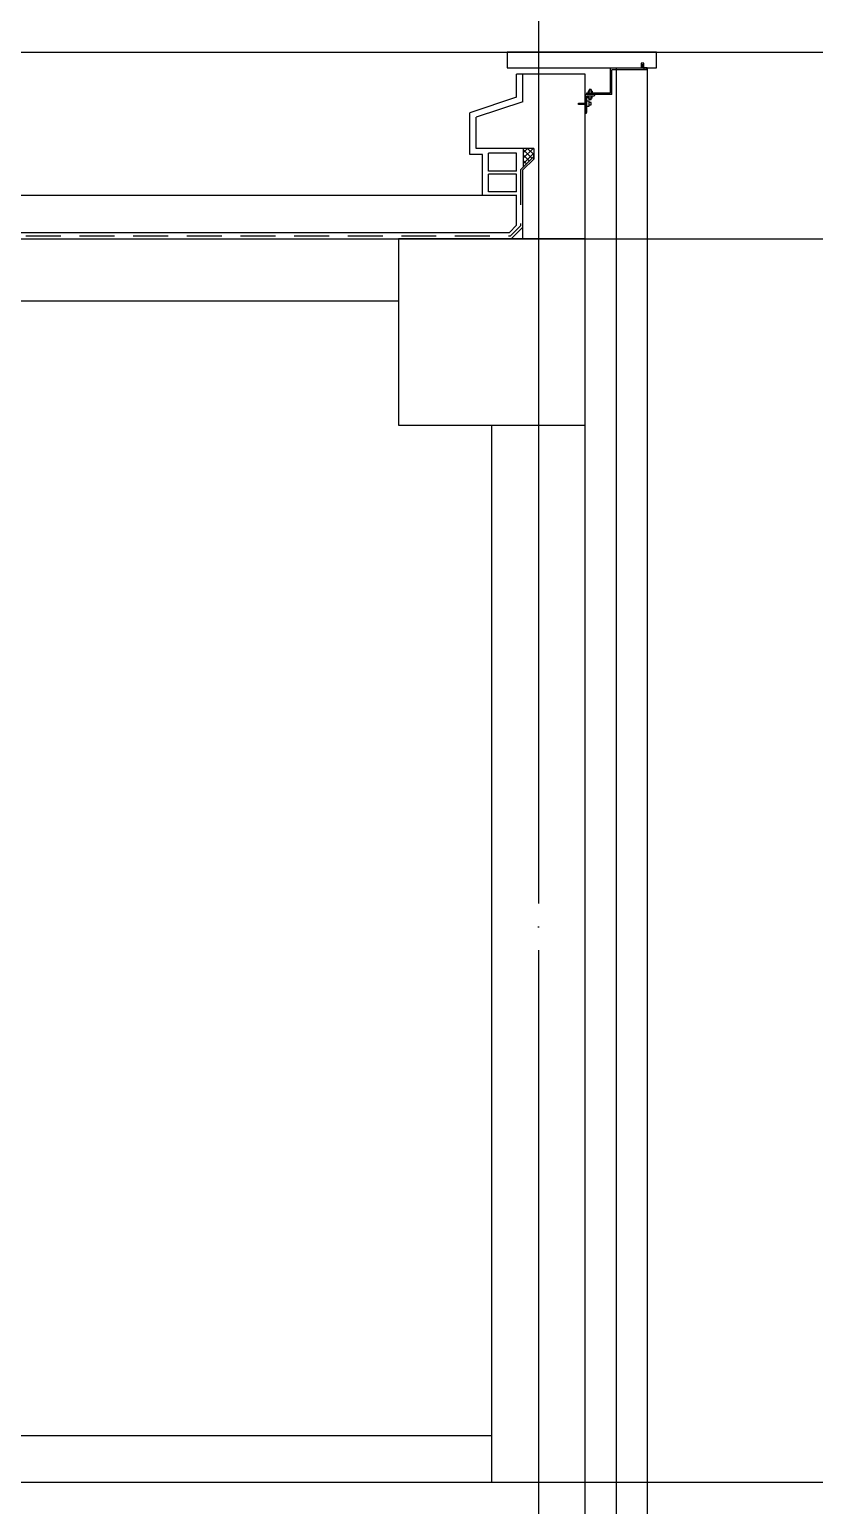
# Model space of a CAD drawing. Header units: millimetres. Extents: x 0 to 356400, y 0 to 68257.
# Drawn here: x 336302 to 338826, y 50464 to 55212 of the extents above; entities that cross this region are included whole.
import ezdxf

# ---------------------------------------------------------------- set-up
doc = ezdxf.new("R2010")
doc.units = ezdxf.units.MM
doc.header["$LTSCALE"] = 75
doc.linetypes.add('CEN', pattern=[62, 60, -1, 0, -1])
doc.linetypes.add('HID', pattern=[2.3, 1.5, -0.8])
for name, color, linetype in [('A-CEN', 1, 'CEN'), ('A-FLOR-ROOF-FIN', 6, 'Continuous'), ('A-ST-CONC', 2, 'Continuous'), ('A-WALL-MASN', 3, 'Continuous'), ('AA-FIN2', 6, 'Continuous'), ('BW', 3, 'Continuous'), ('ELC', 9, 'Continuous'), ('ELE8', 8, 'Continuous'), ('FIN', 5, 'Continuous'), ('HH', 9, 'Continuous'), ('HID', 7, 'HID'), ('out-fin', 6, 'Continuous'), ('주단면도-1$0$A-FIN-TYP1', 6, 'Continuous'), ('주단면도-1$0$A-FLOR-GW', 6, 'Continuous'), ('주단면도-1$0$A-ST-CONC', 2, 'Continuous')]:
    doc.layers.add(name, color=color, linetype=linetype)

msp = doc.modelspace()

# ---------------------------------------------------------------- hatches: boundary and pattern name
at = {"layer": 'HH'}
h = msp.add_hatch(dxfattribs=at)
h.set_pattern_fill('ANSI37', color=256, scale=100, angle=180, style=0)
h.set_pattern_definition([(45, (425239.977, 40307.275), (-8.8388348, 8.8388348), []), (135, (425239.977, 40307.275), (-8.8388348, -8.8388348), [])])
h.paths.add_polyline_path([(337890.3, 54829.7), (337923.3, 54829.7), (337923.3, 54803.9), (337890.3, 54770.9)])

# ---------------------------------------------------------------- linework, layer by layer
at = {"layer": 'A-CEN'}
for p, q in [((337938.3, 56900), (337938.3, 8250)), ((325175, 55138.6), (343075, 55138.6)), ((325175, 54538.6), (343075, 54538.6)), ((325175, 50538.6), (343075, 50538.6))]:
    msp.add_line(p, q, dxfattribs=at)
at = {"layer": 'A-FLOR-ROOF-FIN'}
for p, q in [((331958.3, 54678.6), (337868.3, 54678.6)), ((337868.3, 54582.1), (337868.3, 54679.7)), ((337868.3, 54582.1), (337868.3, 54678.6)), ((331981.8, 54558.6), (337844.9, 54558.6)), ((337844.9, 54558.6), (337868.3, 54582.1))]:
    msp.add_line(p, q, dxfattribs=at)
at = {"layer": 'A-ST-CONC'}
for p, q in [((337888.3, 54979.7), (337888.3, 55068.6)), ((338088.3, 55068.6), (337888.3, 55068.6)), ((337888.3, 54979.7), (337738.3, 54929.7)), ((337738.3, 54829.7), (337738.3, 54929.7)), ((337923.3, 54829.7), (337738.3, 54829.7)), ((337923.3, 54794.7), (337888.3, 54760.3)), ((337923.3, 54829.7), (337923.3, 54794.7)), ((337923.3, 54794.7), (337923.3, 54809.7)), ((337888.3, 54538.6), (337888.3, 54760.3)), ((331938.3, 54538.6), (337888.3, 54538.6)), ((332338.3, 54338.6), (337488.3, 54338.6))]:
    msp.add_line(p, q, dxfattribs=at)
msp.add_lwpolyline([(337488.3, 53938.6), (338088.3, 53938.6), (338088.3, 54538.6), (337488.3, 54538.6)], close=True, dxfattribs=at)
at = {"layer": 'A-WALL-MASN'}
for p, q in [((337868.3, 54813.7), (337778.3, 54813.7)), ((337778.3, 54756.7), (337778.3, 54813.7)), ((337868.3, 54756.7), (337868.3, 54813.7)), ((337868.3, 54756.7), (337778.3, 54756.7)), ((337868.3, 54746.7), (337778.3, 54746.7)), ((337868.3, 54746.7), (337778.3, 54746.7)), ((337868.3, 54689.7), (337868.3, 54746.7)), ((337868.3, 54689.7), (337778.3, 54689.7))]:
    msp.add_line(p, q, dxfattribs=at)
at = {"layer": 'AA-FIN2'}
msp.add_line((337868.3, 54584), (337868.3, 54679.7), dxfattribs=at)
msp.add_lwpolyline([(337838.3, 55138.6), (337838.3, 55088.6), (338318.3, 55088.6), (338318.3, 55138.6)], close=True, dxfattribs=at)
at = {"layer": 'BW'}
msp.add_line((337778.3, 54689.7), (337778.3, 54746.7), dxfattribs=at)
at = {"layer": 'ELC'}
msp.add_line((337890.3, 54770.9), (337890.3, 54829.7), dxfattribs=at)
msp.add_line((337890.3, 54770.9), (337890.3, 54829.7), dxfattribs=at)
at = {"layer": 'ELE8', "color": 8}
msp.add_line((331988.3, 55138.6), (337838.3, 55138.6), dxfattribs=at)
at = {"layer": 'FIN'}
for p, q in [((337868.3, 54994.1), (337868.3, 55068.6)), ((337888.3, 55068.6), (337868.3, 55068.6)), ((337868.3, 54994.1), (337718.3, 54944.1)), ((337718.3, 54809.7), (337718.3, 54944.1)), ((337758.3, 54809.7), (337718.3, 54809.7)), ((337758.3, 54678.6), (337758.3, 54809.7))]:
    msp.add_line(p, q, dxfattribs=at)
at = {"layer": 'HH'}
msp.add_line((337850.3, 54538.6), (337888.3, 54576.6), dxfattribs=at)
at = {"layer": 'HID', "color": 8}
for p, q in [((337880.3, 54760.9), (337923.3, 54803.9)), ((337880.3, 54760.9), (337880.3, 54580)), ((337849, 54548.6), (337880.3, 54580)), ((331977.6, 54548.6), (337849, 54548.6))]:
    msp.add_line(p, q, dxfattribs=at)
at = {"layer": 'out-fin'}
for p, q in [((338277.3, 55088.1), (338169.7, 55088.1)), ((338169.7, 55088.1), (338169.7, 55007.6)), ((338174.3, 55002.6), (338174.3, 55082.6)), ((338277.3, 55082.6), (338174.3, 55082.6)), ((338288.3, 55082.1), (338188.3, 55082.1)), ((338269.3, 55103.6), (338269.3, 55088.6)), ((338277.3, 55103.6), (338269.3, 55103.6)), ((338271.3, 55098.1), (338271.3, 55088.1)), ((338275.3, 55098.1), (338271.3, 55098.1)), ((338275.3, 55098.1), (338275.3, 55088.1)), ((338277.3, 55088.6), (338277.3, 55103.6)), ((338288.3, 55088.6), (338277.3, 55088.6)), ((338288.3, 55088.6), (338277.3, 55088.6)), ((338277.3, 55088.1), (338277.3, 55082.6)), ((338174.3, 55002.6), (338088.3, 55002.6)), ((338088.3, 55002.6), (338088.3, 54942.6)), ((338093.3, 55007.6), (338093.3, 55002.6)), ((338169.7, 55007.6), (338093.3, 55007.6)), ((338093.3, 54997.6), (338093.3, 54944.6)), ((338116.3, 54997.6), (338093.3, 54997.6)), ((338111.3, 55013.6), (338098.3, 55013.6)), ((338098.3, 55013.6), (338098.3, 55007.6)), ((338098.3, 54991.6), (338098.3, 54997.6)), ((338111.3, 54991.6), (338098.3, 54991.6)), ((338100.4, 55013.6), (338100.4, 55007.6)), ((338100.4, 54991.6), (338100.4, 54997.6)), ((338108.3, 55019.5), (338101.3, 55019.5)), ((338101.3, 55019.5), (338101.3, 55013.6)), ((338101.3, 54985.8), (338101.3, 54991.6)), ((338108.3, 54985.8), (338101.3, 54985.8)), ((338108.3, 55019.5), (338108.3, 55013.6)), ((338108.3, 54985.8), (338108.3, 54991.6)), ((338109.2, 55013.6), (338109.2, 55007.6)), ((338109.2, 54991.6), (338109.2, 54997.6)), ((338111.3, 55013.6), (338111.3, 55007.6)), ((338111.3, 54991.6), (338111.3, 54997.6)), ((338118.3, 55002.6), (338118.3, 54999.6)), ((338067.3, 54970.6), (338067.3, 54974.6)), ((338067.3, 54974.6), (338093.3, 54974.6)), ((338093.3, 54970.6), (338067.3, 54970.6)), ((338091.3, 54942.6), (338088.3, 54942.6)), ((338093.3, 54972.6), (338089.3, 54972.6)), ((338101.5, 54981.5), (338093.3, 54981.5)), ((338093.3, 54965.5), (338101.5, 54965.5)), ((338101.5, 54965.5), (338101.5, 54981.5)), ((338107.9, 54977.5), (338101.5, 54977.5)), ((338101.5, 54969.5), (338107.9, 54969.5)), ((338107.9, 54969.5), (338107.9, 54977.5))]:
    msp.add_line(p, q, dxfattribs=at)
msp.add_circle((338281.9, 55085.6), 3, dxfattribs=at)
for centre, radius, start, end in [((338288.3, 55085.4), 3.25, 90, 270), ((338116.3, 54999.6), 2, 270, 360), ((338091.3, 54944.6), 2, 270, 0)]:
    msp.add_arc(centre, radius, start, end, dxfattribs=at)
at = {"layer": '주단면도-1$0$A-FIN-TYP1'}
msp.add_line((332038.3, 50688.6), (337788.3, 50688.6), dxfattribs=at)
at = {"layer": '주단면도-1$0$A-FLOR-GW'}
for p, q in [((338188.3, 55088.6), (338188.3, 25838.6)), ((338288.3, 55088.6), (338288.3, 25838.6))]:
    msp.add_line(p, q, dxfattribs=at)
at = {"layer": '주단면도-1$0$A-ST-CONC'}
for p, q in [((338088.3, 23788.6), (338088.3, 55068.6)), ((337788.3, 50538.6), (337788.3, 53938.6)), ((332038.3, 50538.6), (337788.3, 50538.6))]:
    msp.add_line(p, q, dxfattribs=at)

doc.saveas('drawing.dxf')
